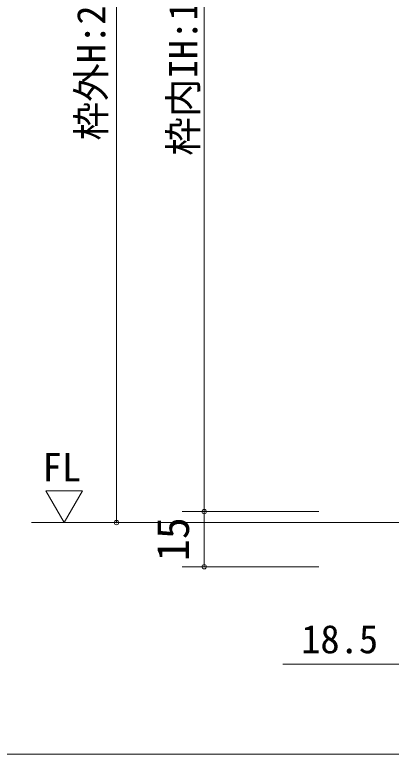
# Model space of a CAD drawing. Units: millimetres on the paper, enlarged 10 times, with parts at other scales. Extents: x -2000 to 2000, y -1385 to 1385.
# Drawn here: x -1389 to -1047, y -68 to 602 of the extents above; entities that cross this region are included whole.
import ezdxf
from ezdxf.enums import TextEntityAlignment as Align

# ---------------------------------------------------------------- set-up
doc = ezdxf.new("R2010")
doc.units = ezdxf.units.MM
doc.header["$LTSCALE"] = 10
doc.header["$PDMODE"] = 32
doc.header["$PDSIZE"] = 4
for name, color, linetype, lineweight in [('1-0_H-SYM', 7, 'Continuous', 20), ('1-1_0', 7, 'Continuous', 20), ('2-0_18', 7, 'Continuous', 18)]:
    doc.layers.add(name, color=color, linetype=linetype, lineweight=lineweight)
doc.styles.add('ＭＳ ゴシック', font='')
doc.styles.get('ＭＳ ゴシック').set_extended_font_data('MS Gothic')

msp = doc.modelspace()

# ---------------------------------------------------------------- linework, layer by layer
at = {"layer": '1-0_H-SYM'}
msp.add_lwpolyline([(380, -67.5), (-1950, -67.5), (-1950, 1335)], dxfattribs=at)
msp.add_lwpolyline([(380, -67.5), (-1950, -67.5), (-1950, 1335)], dxfattribs=at)
at = {"layer": '1-1_0'}
msp.add_lwpolyline([(380, -67.5), (-1950, -67.5), (-1950, 1335)], dxfattribs=at)
at = {"layer": '2-0_18', "color": 4, "lineweight": 9}
for p, q in [((-1296.53, 1086.11), (-1296.53, 142.29)), ((-1217.02, 966.11), (-1217.02, 152.29)), ((-1237.02, 152.29), (-1113.24, 152.29)), ((-1217.02, 152.29), (-1217.02, 102.29)), ((-1021.78, 142.29), (-1373.64, 142.29)), ((-1237.02, 102.29), (-1113.24, 102.29)), ((-960.11, 14.15), (-1145.88, 14.15))]:
    msp.add_line(p, q, dxfattribs=at)
msp.add_lwpolyline([(-1343.92, 142.29), (-1327.43, 170.97), (-1360.62, 170.97)], close=True, dxfattribs=at)
at = {"layer": '2-0_18', "color": 4}
for p in [(-1217.02, 152.29), (-1296.53, 142.29), (-1217.02, 102.29)]:
    msp.add_point(p, dxfattribs=at)

# ---------------------------------------------------------------- texts
at = {"layer": '2-0_18', "style": 'ＭＳ ゴシック'}
for s, height, p in [('枠外H:2,024', 25.66, (-1299.04, 488.42)), ('枠内IH:1,985', 25.66, (-1215.63, 474.62)), ('15', 29.33, (-1222.02, 107.29))]:
    msp.add_text(s, height=height, rotation=90, dxfattribs=at).set_placement(p, align=Align.BOTTOM_LEFT)
for s, p in [('FL', (-1363.58, 172.09)), ('18.5', (-1129.15, 16.23))]:
    msp.add_text(s, height=25.66, dxfattribs=at).set_placement(p, align=Align.BOTTOM_LEFT)

doc.saveas('drawing.dxf')
